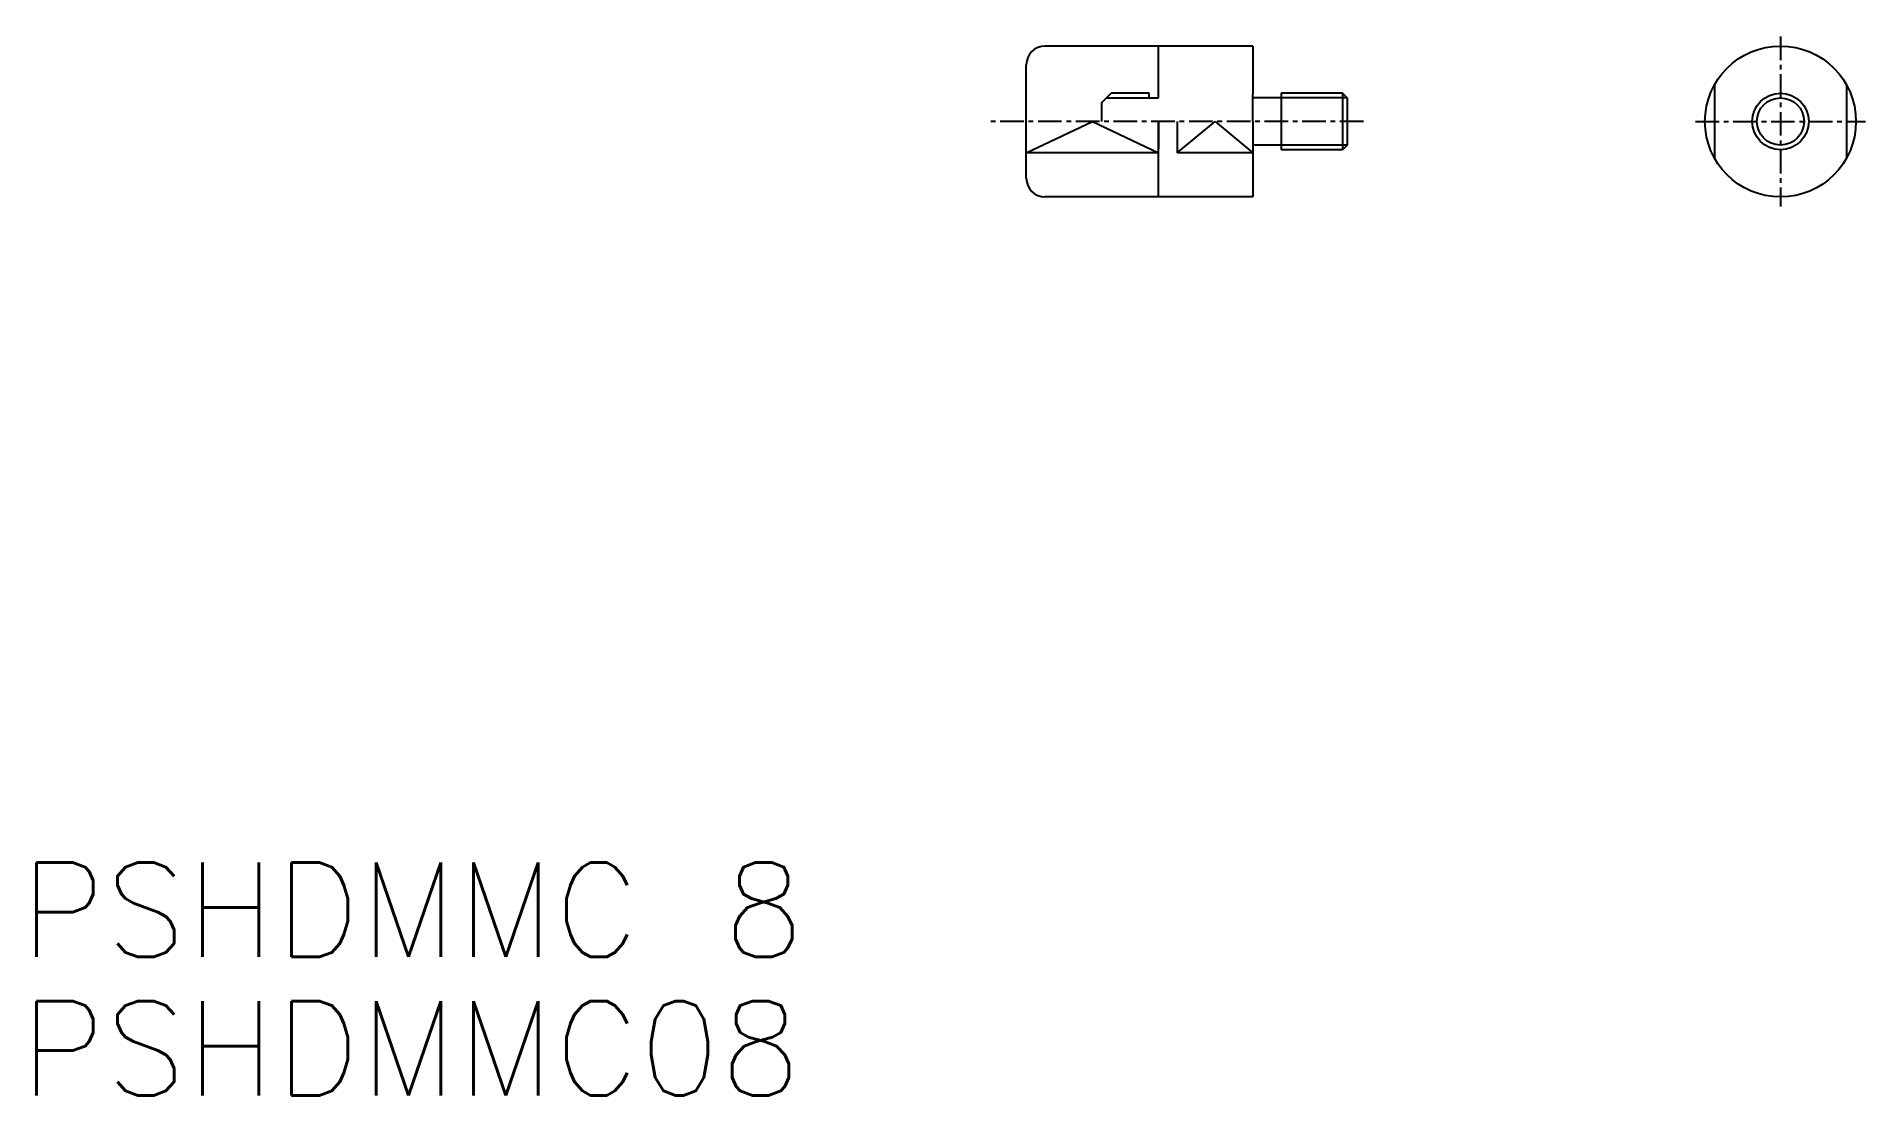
# Model space of a CAD drawing. Extents: x 482.1 to 579, y -39.8 to 16.3.
import ezdxf

# ---------------------------------------------------------------- set-up
doc = ezdxf.new("R2010")
doc.units = 0
doc.linetypes.add('CENTER', pattern=[2, 1.25, -0.25, 0.25, -0.25])
doc.layers.get('0').update_dxf_attribs({"linetype": 'CONTINUOUS'})
doc.layers.add('CENTER', color=1, linetype='CENTER')
doc.styles.get("Standard").update_dxf_attribs({"font": 'txt.shx'})

msp = doc.modelspace()

# ---------------------------------------------------------------- linework, layer by layer
at = {"color": 7, "linetype": 'CONTINUOUS'}
for p, q in [((546.569, 15.846), (535.569, 15.846)), ((541.569, 13.096), (541.569, 15.846)), ((546.569, 15.846), (546.569, 13.296)), ((534.569, 8.846), (534.569, 14.846)), ((571.029, 13.782), (571.029, 9.909)), ((578.029, 13.782), (578.029, 9.909)), ((541.069, 13.096), (541.069, 13.346)), ((541.069, 13.096), (541.569, 13.096)), ((546.569, 11.846), (546.569, 13.296)), ((548.069, 13.096), (546.569, 13.096)), ((551.319, 13.346), (548.069, 13.346)), ((548.069, 13.346), (548.069, 10.346)), ((551.569, 13.096), (551.319, 13.346)), ((551.569, 13.096), (551.569, 10.596)), ((541.569, 7.846), (541.569, 11.846)), ((541.569, 11.846), (541.569, 10.396)), ((542.569, 11.846), (542.569, 10.188)), ((546.569, 11.846), (546.569, 10.396)), ((541.569, 10.188), (534.569, 10.188)), ((546.569, 10.188), (542.569, 10.188)), ((548.069, 10.596), (546.569, 10.596)), ((546.569, 10.396), (546.569, 7.846)), ((551.319, 10.346), (548.069, 10.346)), ((551.569, 10.596), (551.319, 10.346)), ((546.569, 7.846), (535.569, 7.846))]:
    msp.add_line(p, q, dxfattribs=at)
at = {"linetype": 'CONTINUOUS'}
for p, q in [((538.569, 12.846), (539.069, 13.346)), ((538.569, 11.846), (538.569, 12.846)), ((541.069, 13.346), (539.069, 13.346))]:
    msp.add_line(p, q, dxfattribs=at)
at = {"color": 3, "linetype": 'CONTINUOUS'}
for p, q in [((538.819, 13.096), (541.069, 13.096)), ((551.569, 13.096), (548.069, 13.096)), ((551.319, 13.346), (551.319, 10.346)), ((534.569, 10.188), (538.069, 11.846)), ((538.069, 11.846), (541.569, 10.188)), ((542.569, 10.188), (544.569, 11.846)), ((544.569, 11.846), (546.569, 10.188)), ((551.569, 10.596), (548.069, 10.596))]:
    msp.add_line(p, q, dxfattribs=at)
at = {"color": 7, "linetype": 'CONTINUOUS'}
for radius in [4, 1.5]:
    msp.add_circle((574.529, 11.846), radius, dxfattribs=at)
at = {"color": 3, "linetype": 'CONTINUOUS'}
msp.add_circle((574.529, 11.846), 1.25, dxfattribs=at)
at = {"color": 7, "linetype": 'CONTINUOUS'}
for centre, start, end in [((535.569, 14.846), 90, 180), ((535.569, 8.846), 180, 270)]:
    msp.add_arc(centre, 1, start, end, dxfattribs=at)
at = {"layer": 'CENTER', "color": 1, "linetype": 'CENTER'}
for p, q in [((574.529, 16.346), (574.529, 7.346)), ((552.439, 11.846), (532.599, 11.846)), ((570.029, 11.846), (579.029, 11.846))]:
    msp.add_line(p, q, dxfattribs=at)

# ---------------------------------------------------------------- texts
at = {"color": 7, "linetype": 'CONTINUOUS'}
for s, p in [('PSHDMMC 8', (481.268, -32.432)), ('PSHDMMC08', (481.268, -39.771))]:
    msp.add_text(s, height=5, dxfattribs=at).set_placement(p)

doc.saveas('drawing.dxf')
